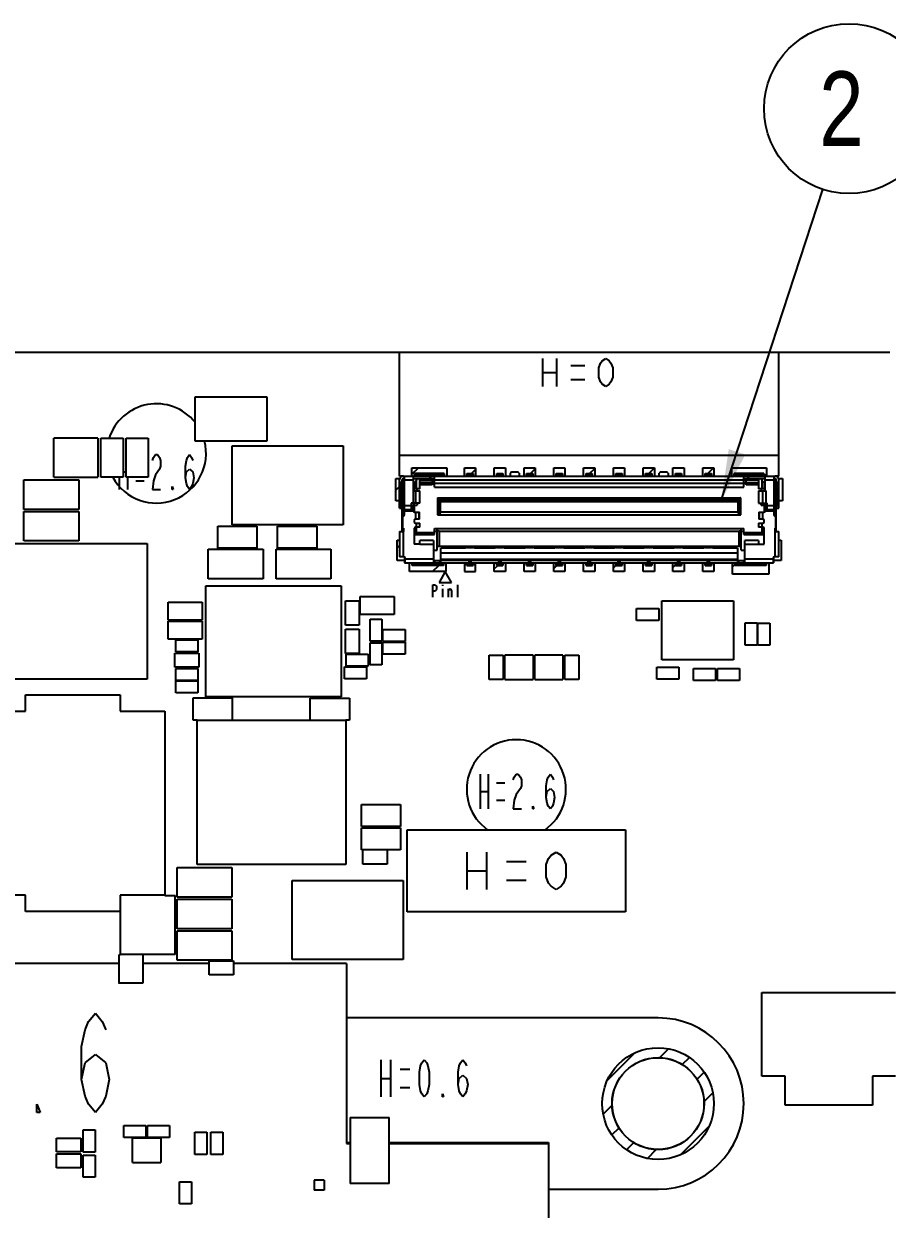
# Model space of a CAD drawing. Header units: millimetres. Extents: x 0 to 841, y 0 to 594.
# Drawn here: x 437.83 to 472.62, y 434.81 to 482.56 of the extents above; entities that cross this region are included whole.
import ezdxf

# ---------------------------------------------------------------- set-up
doc = ezdxf.new("R2010")
doc.units = ezdxf.units.MM
doc.header["$LTSCALE"] = 46.255
doc.layers.get('0').update_dxf_attribs({"linetype": 'CONTINUOUS'})
for name, color, linetype in [('ASSEM_MEM', 7, 'CONTINUOUS'), ('DETAIL', 7, 'CONTINUOUS'), ('TPC12_58', 7, 'CONTINUOUS')]:
    doc.layers.add(name, color=color, linetype=linetype)
doc.styles.get("Standard").update_dxf_attribs({"font": 'txt', "width": 0.8})
doc.dimstyles.get("Standard").update_dxf_attribs({"dimtxt": 3, "dimasz": 2.1, "dimexe": 2, "dimexo": 1, "dimtad": 1, "dimzin": 0, "dimdsep": 46, "dimtxsty": 'STANDARD', "dimblk": '_FILLED', "dimblk1": '_FILLED', "dimblk2": '_FILLED', "dimcen": 0.09, "dimazin": 0, "dimtol": 1, "dimtp": 0.01, "dimtm": 0.01, "dimtfac": 1, "dimtofl": 0, "dimtmove": 0, "dimatfit": 3, "dimldrblk": '_FILLED', "dimfxl": 1, "dimtolj": 1, "dimtzin": 0, "dimarcsym": 0})

# ---------------------------------------------------------------- blocks, each defined once
blk = doc.blocks.new('_FILLED')
at = {"color": 0, "linetype": 'BYBLOCK'}
blk.add_solid([(0, 0), (-1, 0.167), (-1, -0.167)], dxfattribs=at)
blk = doc.blocks.new('BALLOON_BL21', base_point=(471.08, 479.14))
at = {"layer": 'DETAIL', "color": 2, "linetype": 'CONTINUOUS'}
blk.add_circle((471.08, 479.14), 3.421, dxfattribs=at)
at = {"layer": 'DETAIL', "color": 2, "linetype": 'CONTINUOUS', "insert": (469.88, 480.64), "char_height": 3, "width": 2.4, "attachment_point": 1, "line_spacing_factor": 0.9}
blk.add_mtext('2', dxfattribs=at)

msp = doc.modelspace()

# ---------------------------------------------------------------- linework, layer by layer
at = {"layer": 'ASSEM_MEM', "color": 7, "linetype": 'CONTINUOUS'}
for p, q in [((452.977, 469.322), (409.915, 469.322)), ((472.727, 469.322), (468.247, 469.322)), ((444.734, 465.751), (444.734, 467.529)), ((444.734, 467.529), (447.63, 467.529)), ((447.63, 467.529), (447.63, 465.751)), ((439.04, 464.293), (439.04, 465.868)), ((440.818, 465.868), (439.04, 465.868)), ((440.818, 465.868), (440.818, 464.293)), ((440.945, 464.293), (440.945, 465.868)), ((440.945, 465.868), (441.834, 465.868)), ((441.834, 465.868), (441.834, 464.293)), ((441.961, 464.293), (441.961, 465.868)), ((441.961, 465.868), (442.85, 465.868)), ((442.85, 465.868), (442.85, 464.293)), ((447.63, 465.751), (444.734, 465.751)), ((446.23, 462.382), (446.23, 465.563)), ((446.23, 465.563), (450.707, 465.563)), ((450.707, 465.563), (450.707, 462.382)), ((437.838, 462.995), (437.838, 464.189)), ((437.838, 464.189), (440.048, 464.189)), ((439.04, 464.293), (440.818, 464.293)), ((440.048, 464.189), (440.048, 462.995)), ((441.834, 464.293), (440.945, 464.293)), ((442.85, 464.293), (441.961, 464.293)), ((452.977, 463.042), (452.977, 464.192)), ((453.077, 462.102), (453.077, 464.192)), ((453.127, 464.342), (468.097, 464.342)), ((453.127, 462.742), (453.127, 464.242)), ((453.127, 464.242), (453.177, 464.242)), ((453.177, 462.792), (453.177, 464.339)), ((453.527, 464.342), (453.527, 463.242)), ((453.527, 464.242), (454.387, 464.242)), ((453.577, 464.342), (453.577, 464.442)), ((454.767, 464.442), (453.577, 464.442)), ((453.667, 464.242), (453.653, 464.172)), ((453.787, 463.822), (453.787, 464.242)), ((454.237, 464.242), (454.237, 464.342)), ((454.287, 464.242), (454.287, 463.992)), ((454.387, 464.222), (454.287, 464.222)), ((454.387, 463.892), (454.387, 464.342)), ((454.767, 464.442), (454.767, 464.342)), ((455.687, 464.342), (455.687, 464.442)), ((455.687, 464.442), (455.937, 464.442)), ((455.937, 464.442), (455.937, 464.342)), ((456.887, 464.342), (456.887, 464.442)), ((456.887, 464.442), (457.137, 464.442)), ((457.137, 464.442), (457.137, 464.342)), ((457.487, 464.512), (457.437, 464.462)), ((457.437, 464.342), (457.437, 464.462)), ((457.487, 464.512), (457.737, 464.512)), ((457.787, 464.462), (457.737, 464.512)), ((457.787, 464.462), (457.787, 464.342)), ((458.087, 464.342), (458.087, 464.442)), ((458.087, 464.442), (458.337, 464.442)), ((458.337, 464.442), (458.337, 464.342)), ((459.287, 464.342), (459.287, 464.442)), ((459.287, 464.442), (459.537, 464.442)), ((459.537, 464.442), (459.537, 464.342)), ((460.487, 464.342), (460.487, 464.442)), ((460.487, 464.442), (460.737, 464.442)), ((460.737, 464.442), (460.737, 464.342)), ((461.687, 464.342), (461.687, 464.442)), ((461.687, 464.442), (461.937, 464.442)), ((461.937, 464.442), (461.937, 464.342)), ((462.887, 464.342), (462.887, 464.442)), ((462.887, 464.442), (463.137, 464.442)), ((463.137, 464.442), (463.137, 464.342)), ((463.487, 464.512), (463.437, 464.462)), ((463.437, 464.342), (463.437, 464.462)), ((463.487, 464.512), (463.737, 464.512)), ((463.787, 464.462), (463.737, 464.512)), ((463.787, 464.462), (463.787, 464.342)), ((464.087, 464.342), (464.087, 464.442)), ((464.087, 464.442), (464.337, 464.442)), ((464.337, 464.442), (464.337, 464.342)), ((465.287, 464.342), (465.287, 464.442)), ((465.287, 464.442), (465.537, 464.442)), ((465.537, 464.442), (465.537, 464.342)), ((466.457, 464.342), (466.457, 464.442)), ((467.647, 464.442), (466.457, 464.442)), ((466.837, 463.892), (466.837, 464.342)), ((466.837, 464.242), (467.697, 464.242)), ((466.937, 464.222), (466.837, 464.222)), ((466.937, 463.992), (466.937, 464.242)), ((466.987, 464.342), (466.987, 464.242)), ((467.437, 464.242), (467.437, 463.822)), ((467.571, 464.172), (467.558, 464.242)), ((467.647, 464.442), (467.647, 464.342)), ((467.697, 463.742), (467.697, 464.342)), ((468.047, 464.339), (468.047, 462.792)), ((468.047, 464.242), (468.097, 464.242)), ((468.097, 462.742), (468.097, 464.242)), ((468.147, 462.102), (468.147, 464.192)), ((468.247, 463.042), (468.247, 464.192)), ((452.977, 464.092), (453.077, 464.092)), ((453.027, 463.192), (453.027, 464.092)), ((453.555, 464.092), (453.527, 464.092)), ((453.527, 463.742), (453.787, 463.742)), ((453.555, 463.742), (453.555, 463.822)), ((453.787, 463.822), (453.555, 463.822)), ((453.687, 463.742), (453.687, 463.822)), ((453.787, 464.172), (454.387, 464.172)), ((454.287, 464.062), (453.787, 464.062)), ((454.287, 463.992), (453.787, 463.992)), ((453.787, 463.242), (453.787, 463.742)), ((454.287, 464.072), (454.387, 464.072)), ((454.287, 464.058), (454.387, 464.058)), ((454.387, 463.892), (466.837, 463.892)), ((466.837, 464.172), (467.437, 464.172)), ((466.837, 464.072), (466.937, 464.072)), ((466.837, 464.058), (466.937, 464.058)), ((466.937, 464.062), (467.437, 464.062)), ((467.437, 463.992), (466.937, 463.992)), ((467.669, 463.822), (467.437, 463.822)), ((467.437, 463.742), (467.737, 463.742)), ((467.437, 463.742), (467.437, 463.242)), ((467.537, 463.822), (467.537, 463.742)), ((467.697, 464.092), (467.669, 464.092)), ((467.669, 463.822), (467.669, 463.742)), ((468.147, 464.092), (468.247, 464.092)), ((468.197, 464.092), (468.197, 463.192)), ((453.437, 463.242), (453.437, 462.992)), ((453.787, 463.242), (453.437, 463.242)), ((453.539, 463.242), (453.555, 463.162)), ((453.687, 463.242), (453.687, 463.162)), ((454.507, 463.462), (454.507, 462.782)), ((454.507, 463.462), (466.717, 463.462)), ((454.535, 463.447), (454.57, 463.359)), ((466.654, 463.359), (466.689, 463.447)), ((466.717, 462.782), (466.717, 463.462)), ((467.437, 463.242), (467.787, 463.242)), ((467.537, 463.162), (467.537, 463.242)), ((467.669, 463.162), (467.685, 463.242)), ((467.787, 462.992), (467.787, 463.242)), ((440.048, 462.995), (437.838, 462.995)), ((437.838, 461.725), (437.838, 462.919)), ((437.838, 462.919), (440.048, 462.919)), ((440.048, 462.919), (440.048, 461.725)), ((452.977, 463.042), (453.077, 463.042)), ((453.077, 463.162), (453.177, 463.162)), ((453.127, 463.162), (453.177, 463.212)), ((453.177, 462.992), (453.527, 462.992)), ((453.437, 463.162), (453.687, 463.162)), ((453.527, 463.092), (453.437, 463.092)), ((453.487, 463.162), (453.487, 463.092)), ((453.527, 462.932), (453.527, 463.092)), ((453.557, 463.162), (453.557, 462.886)), ((453.577, 462.882), (453.779, 462.882)), ((453.779, 462.602), (453.779, 462.882)), ((454.507, 462.782), (466.717, 462.782)), ((467.445, 462.882), (467.647, 462.882)), ((467.445, 462.882), (467.445, 462.602)), ((467.537, 463.162), (467.787, 463.162)), ((467.667, 463.162), (467.667, 462.886)), ((467.697, 463.092), (467.787, 463.092)), ((467.697, 462.932), (467.697, 463.092)), ((467.697, 462.992), (468.047, 462.992)), ((467.737, 463.092), (467.737, 463.162)), ((468.047, 463.212), (468.097, 463.162)), ((468.047, 463.162), (468.147, 463.162)), ((468.147, 463.042), (468.247, 463.042)), ((445.649, 461.433), (445.649, 462.322)), ((445.649, 462.322), (447.224, 462.322)), ((450.707, 462.382), (446.23, 462.382)), ((447.224, 462.322), (447.224, 461.433)), ((448.062, 461.433), (448.062, 462.322)), ((448.062, 462.322), (449.637, 462.322)), ((449.637, 462.322), (449.637, 461.433)), ((453.077, 462.742), (453.127, 462.742)), ((453.107, 462.242), (453.107, 462.742)), ((453.567, 462.552), (453.567, 462.497)), ((453.587, 462.277), (453.587, 461.982)), ((453.779, 462.602), (453.617, 462.602)), ((453.617, 462.447), (453.787, 462.447)), ((453.787, 462.287), (453.617, 462.287)), ((453.657, 462.052), (453.657, 462.287)), ((453.787, 462.287), (453.787, 462.447)), ((467.437, 462.447), (467.607, 462.447)), ((467.437, 462.447), (467.437, 462.287)), ((467.607, 462.287), (467.437, 462.287)), ((467.607, 462.602), (467.445, 462.602)), ((467.567, 462.287), (467.567, 462.052)), ((467.637, 461.982), (467.637, 462.277)), ((467.657, 462.497), (467.657, 462.552)), ((468.097, 462.742), (468.147, 462.742)), ((468.117, 462.742), (468.117, 462.242)), ((452.977, 462.102), (452.977, 461.092)), ((452.977, 462.102), (453.127, 462.102)), ((453.077, 462.242), (453.127, 462.242)), ((453.127, 462.242), (453.127, 462.102)), ((453.567, 462.237), (453.567, 461.602)), ((453.587, 461.982), (453.657, 462.052)), ((453.587, 461.982), (454.387, 461.982)), ((454.387, 462.052), (453.657, 462.052)), ((454.387, 461.982), (454.387, 462.222)), ((454.387, 462.222), (466.837, 462.222)), ((454.387, 462.122), (454.487, 462.122)), ((454.487, 461.352), (454.487, 462.222)), ((454.487, 462.157), (454.587, 462.122)), ((454.587, 461.502), (454.587, 462.122)), ((454.587, 462.122), (466.637, 462.122)), ((466.637, 462.122), (466.737, 462.157)), ((466.637, 462.122), (466.637, 461.502)), ((466.737, 461.352), (466.737, 462.222)), ((466.737, 462.122), (466.837, 462.122)), ((466.837, 461.982), (466.837, 462.222)), ((467.567, 462.052), (466.837, 462.052)), ((466.837, 461.982), (467.637, 461.982)), ((467.567, 462.052), (467.637, 461.982)), ((467.657, 461.602), (467.657, 462.237)), ((468.097, 462.242), (468.147, 462.242)), ((468.097, 462.242), (468.097, 462.102)), ((468.097, 462.102), (468.247, 462.102)), ((468.247, 461.092), (468.247, 462.102)), ((437.335, 461.625), (442.81, 461.625)), ((440.048, 461.725), (437.838, 461.725)), ((442.81, 461.625), (442.81, 456.161)), ((445.268, 460.201), (445.268, 461.395)), ((445.268, 461.395), (447.478, 461.395)), ((447.224, 461.433), (445.649, 461.433)), ((447.478, 461.395), (447.478, 460.201)), ((447.998, 460.201), (447.998, 461.395)), ((447.998, 461.395), (450.208, 461.395)), ((449.637, 461.433), (448.062, 461.433)), ((450.208, 461.395), (450.208, 460.201)), ((453.792, 461.602), (453.567, 461.602)), ((453.792, 461.602), (453.792, 461.743)), ((454.342, 461.743), (453.792, 461.743)), ((454.342, 461.743), (454.342, 460.842)), ((454.342, 461.352), (454.487, 461.352)), ((466.737, 461.502), (454.487, 461.502)), ((454.637, 460.842), (454.637, 461.44)), ((455.617, 461.44), (454.637, 461.44)), ((454.737, 461.44), (454.737, 461.502)), ((454.887, 461.502), (454.887, 461.44)), ((455.137, 461.44), (455.137, 461.502)), ((455.287, 461.502), (455.287, 461.44)), ((455.537, 461.44), (455.537, 461.502)), ((455.687, 461.457), (455.617, 461.44)), ((455.662, 461.502), (455.662, 461.451)), ((455.687, 461.457), (455.687, 461.466)), ((455.687, 461.466), (455.937, 461.466)), ((455.937, 461.466), (455.937, 461.457)), ((456.007, 461.44), (455.937, 461.457)), ((455.962, 461.451), (455.962, 461.502)), ((456.817, 461.44), (456.007, 461.44)), ((456.087, 461.502), (456.087, 461.44)), ((456.337, 461.44), (456.337, 461.502)), ((456.487, 461.502), (456.487, 461.44)), ((456.737, 461.44), (456.737, 461.502)), ((456.887, 461.457), (456.817, 461.44)), ((456.862, 461.502), (456.862, 461.451)), ((456.887, 461.466), (457.137, 461.466)), ((456.887, 461.457), (456.887, 461.466)), ((457.137, 461.466), (457.137, 461.457)), ((457.207, 461.44), (457.137, 461.457)), ((457.162, 461.451), (457.162, 461.502)), ((458.017, 461.44), (457.207, 461.44)), ((457.287, 461.502), (457.287, 461.44)), ((457.537, 461.44), (457.537, 461.502)), ((457.687, 461.502), (457.687, 461.44)), ((457.937, 461.44), (457.937, 461.502)), ((458.087, 461.457), (458.017, 461.44)), ((458.062, 461.502), (458.062, 461.451)), ((458.087, 461.466), (458.337, 461.466)), ((458.087, 461.457), (458.087, 461.466)), ((458.337, 461.466), (458.337, 461.457)), ((458.407, 461.44), (458.337, 461.457)), ((458.362, 461.451), (458.362, 461.502)), ((459.217, 461.44), (458.407, 461.44)), ((458.487, 461.502), (458.487, 461.44)), ((458.737, 461.44), (458.737, 461.502)), ((458.887, 461.502), (458.887, 461.44)), ((459.137, 461.44), (459.137, 461.502)), ((459.287, 461.457), (459.217, 461.44)), ((459.262, 461.502), (459.262, 461.451)), ((459.287, 461.466), (459.537, 461.466)), ((459.287, 461.457), (459.287, 461.466)), ((459.537, 461.466), (459.537, 461.457)), ((459.607, 461.44), (459.537, 461.457)), ((459.562, 461.451), (459.562, 461.502)), ((460.417, 461.44), (459.607, 461.44)), ((459.687, 461.502), (459.687, 461.44)), ((459.937, 461.44), (459.937, 461.502)), ((460.087, 461.502), (460.087, 461.44)), ((460.337, 461.44), (460.337, 461.502)), ((460.487, 461.457), (460.417, 461.44)), ((460.462, 461.502), (460.462, 461.451)), ((460.487, 461.466), (460.737, 461.466)), ((460.487, 461.457), (460.487, 461.466)), ((460.737, 461.466), (460.737, 461.457)), ((460.807, 461.44), (460.737, 461.457)), ((460.762, 461.451), (460.762, 461.502)), ((461.617, 461.44), (460.807, 461.44)), ((460.887, 461.502), (460.887, 461.44)), ((461.137, 461.44), (461.137, 461.502)), ((461.287, 461.502), (461.287, 461.44)), ((461.537, 461.44), (461.537, 461.502)), ((461.687, 461.457), (461.617, 461.44)), ((461.662, 461.502), (461.662, 461.451)), ((461.687, 461.466), (461.937, 461.466)), ((461.687, 461.457), (461.687, 461.466)), ((461.937, 461.466), (461.937, 461.457)), ((462.007, 461.44), (461.937, 461.457)), ((461.962, 461.451), (461.962, 461.502)), ((462.817, 461.44), (462.007, 461.44)), ((462.087, 461.502), (462.087, 461.44)), ((462.337, 461.44), (462.337, 461.502)), ((462.487, 461.502), (462.487, 461.44)), ((462.737, 461.44), (462.737, 461.502)), ((462.887, 461.457), (462.817, 461.44)), ((462.862, 461.502), (462.862, 461.451)), ((462.887, 461.466), (463.137, 461.466)), ((462.887, 461.457), (462.887, 461.466)), ((463.137, 461.466), (463.137, 461.457)), ((463.207, 461.44), (463.137, 461.457)), ((463.162, 461.451), (463.162, 461.502)), ((464.017, 461.44), (463.207, 461.44)), ((463.287, 461.502), (463.287, 461.44)), ((463.537, 461.44), (463.537, 461.502)), ((463.687, 461.502), (463.687, 461.44)), ((463.937, 461.44), (463.937, 461.502)), ((464.087, 461.457), (464.017, 461.44)), ((464.062, 461.502), (464.062, 461.451)), ((464.087, 461.466), (464.337, 461.466)), ((464.087, 461.457), (464.087, 461.466)), ((464.337, 461.466), (464.337, 461.457)), ((464.407, 461.44), (464.337, 461.457)), ((464.362, 461.451), (464.362, 461.502)), ((465.217, 461.44), (464.407, 461.44)), ((464.487, 461.502), (464.487, 461.44)), ((464.737, 461.44), (464.737, 461.502)), ((464.887, 461.502), (464.887, 461.44)), ((465.137, 461.44), (465.137, 461.502)), ((465.287, 461.457), (465.217, 461.44)), ((465.262, 461.502), (465.262, 461.451)), ((465.287, 461.466), (465.537, 461.466)), ((465.287, 461.457), (465.287, 461.466)), ((465.537, 461.466), (465.537, 461.457)), ((465.607, 461.44), (465.537, 461.457)), ((465.562, 461.451), (465.562, 461.502)), ((466.587, 461.44), (465.607, 461.44)), ((465.687, 461.502), (465.687, 461.44)), ((465.937, 461.44), (465.937, 461.502)), ((466.087, 461.502), (466.087, 461.44)), ((466.337, 461.44), (466.337, 461.502)), ((466.487, 461.502), (466.487, 461.44)), ((466.587, 461.44), (466.587, 460.842)), ((466.737, 461.352), (466.882, 461.352)), ((467.432, 461.743), (466.882, 461.743)), ((466.882, 460.842), (466.882, 461.743)), ((467.432, 461.743), (467.432, 461.602)), ((467.432, 461.602), (467.657, 461.602)), ((453.147, 461.092), (452.977, 461.092)), ((453.177, 460.942), (453.177, 460.842)), ((453.177, 460.942), (453.193, 460.942)), ((453.177, 460.842), (468.027, 460.842)), ((453.197, 460.842), (453.197, 461.042)), ((453.477, 460.742), (453.477, 460.842)), ((454.342, 460.942), (454.637, 460.942)), ((454.637, 460.992), (455.737, 460.992)), ((454.737, 460.842), (454.737, 460.742)), ((455.687, 460.742), (455.687, 460.842)), ((455.737, 460.923), (455.737, 460.993)), ((455.737, 460.993), (455.887, 460.993)), ((455.737, 460.923), (455.887, 460.923)), ((455.887, 460.993), (455.887, 460.923)), ((455.887, 460.992), (456.937, 460.992)), ((455.937, 460.842), (455.937, 460.742)), ((456.887, 460.742), (456.887, 460.842)), ((456.937, 460.993), (457.087, 460.993)), ((456.937, 460.923), (456.937, 460.993)), ((456.937, 460.923), (457.087, 460.923)), ((457.087, 460.993), (457.087, 460.923)), ((457.087, 460.992), (458.137, 460.992)), ((457.137, 460.842), (457.137, 460.742)), ((458.087, 460.742), (458.087, 460.842)), ((458.137, 460.993), (458.287, 460.993)), ((458.137, 460.923), (458.137, 460.993)), ((458.137, 460.923), (458.287, 460.923)), ((458.287, 460.993), (458.287, 460.923)), ((458.287, 460.992), (459.337, 460.992)), ((458.337, 460.842), (458.337, 460.742)), ((459.287, 460.742), (459.287, 460.842)), ((459.337, 460.993), (459.487, 460.993)), ((459.337, 460.923), (459.337, 460.993)), ((459.337, 460.923), (459.487, 460.923)), ((459.487, 460.993), (459.487, 460.923)), ((459.487, 460.992), (460.537, 460.992)), ((459.537, 460.842), (459.537, 460.742)), ((460.487, 460.742), (460.487, 460.842)), ((460.537, 460.993), (460.687, 460.993)), ((460.537, 460.923), (460.537, 460.993)), ((460.537, 460.923), (460.687, 460.923)), ((460.687, 460.993), (460.687, 460.923)), ((460.687, 460.992), (461.737, 460.992)), ((460.737, 460.842), (460.737, 460.742)), ((461.687, 460.742), (461.687, 460.842)), ((461.737, 460.993), (461.887, 460.993)), ((461.737, 460.923), (461.737, 460.993)), ((461.737, 460.923), (461.887, 460.923)), ((461.887, 460.993), (461.887, 460.923)), ((461.887, 460.992), (462.937, 460.992)), ((461.937, 460.842), (461.937, 460.742)), ((462.887, 460.742), (462.887, 460.842)), ((462.937, 460.993), (463.087, 460.993)), ((462.937, 460.923), (462.937, 460.993)), ((462.937, 460.923), (463.087, 460.923)), ((463.087, 460.993), (463.087, 460.923)), ((463.087, 460.992), (464.137, 460.992)), ((463.137, 460.842), (463.137, 460.742)), ((464.087, 460.742), (464.087, 460.842)), ((464.137, 460.993), (464.287, 460.993)), ((464.137, 460.923), (464.137, 460.993)), ((464.137, 460.923), (464.287, 460.923)), ((464.287, 460.993), (464.287, 460.923)), ((464.287, 460.992), (465.337, 460.992)), ((464.337, 460.842), (464.337, 460.742)), ((465.287, 460.742), (465.287, 460.842)), ((465.337, 460.993), (465.487, 460.993)), ((465.337, 460.923), (465.337, 460.993)), ((465.337, 460.923), (465.487, 460.923)), ((465.487, 460.993), (465.487, 460.923)), ((465.487, 460.992), (466.587, 460.992)), ((465.537, 460.842), (465.537, 460.742)), ((466.487, 460.742), (466.487, 460.842)), ((466.587, 460.942), (466.882, 460.942)), ((467.747, 460.842), (467.747, 460.742)), ((468.027, 461.042), (468.027, 460.842)), ((468.027, 460.942), (468.047, 460.942)), ((468.047, 460.842), (468.032, 460.842)), ((468.047, 460.842), (468.047, 460.942)), ((468.247, 461.092), (468.077, 461.092)), ((454.737, 460.742), (453.477, 460.742)), ((455.687, 460.742), (455.937, 460.742)), ((456.887, 460.742), (457.137, 460.742)), ((458.087, 460.742), (458.337, 460.742)), ((459.287, 460.742), (459.537, 460.742)), ((460.487, 460.742), (460.737, 460.742)), ((461.687, 460.742), (461.937, 460.742)), ((462.887, 460.742), (463.137, 460.742)), ((464.087, 460.742), (464.337, 460.742)), ((465.287, 460.742), (465.537, 460.742)), ((467.747, 460.742), (466.487, 460.742)), ((445.171, 455.454), (445.171, 459.919)), ((445.171, 459.919), (450.622, 459.919)), ((447.478, 460.201), (445.268, 460.201)), ((450.208, 460.201), (447.998, 460.201)), ((450.622, 459.919), (450.622, 455.454)), ((451.389, 458.759), (451.389, 459.483)), ((451.389, 459.483), (452.761, 459.483)), ((452.761, 459.483), (452.761, 458.759)), ((443.655, 458.531), (443.655, 459.255)), ((443.655, 459.255), (445.026, 459.255)), ((445.026, 459.255), (445.026, 458.531)), ((450.792, 458.34), (450.792, 459.318)), ((450.792, 459.318), (451.351, 459.318)), ((451.351, 459.318), (451.351, 458.34)), ((462.524, 459.007), (463.413, 459.007)), ((462.524, 458.524), (462.524, 459.007)), ((463.413, 459.007), (463.413, 458.524)), ((463.538, 459.318), (466.419, 459.318)), ((463.538, 456.944), (463.538, 459.318)), ((466.419, 459.318), (466.419, 456.944)), ((445.026, 458.531), (443.655, 458.531)), ((443.655, 457.769), (443.655, 458.493)), ((443.655, 458.493), (445.026, 458.493)), ((445.026, 458.493), (445.026, 457.769)), ((452.761, 458.759), (451.389, 458.759)), ((451.783, 457.686), (451.783, 458.575)), ((451.783, 458.575), (452.265, 458.575)), ((452.265, 458.575), (452.265, 457.686)), ((463.413, 458.524), (462.524, 458.524)), ((451.351, 458.34), (450.792, 458.34)), ((450.792, 457.197), (450.792, 458.175)), ((450.792, 458.175), (451.351, 458.175)), ((451.351, 458.175), (451.351, 457.197)), ((452.304, 457.674), (452.304, 458.156)), ((452.304, 458.156), (453.193, 458.156)), ((453.193, 458.156), (453.193, 457.674)), ((466.896, 458.423), (467.378, 458.423)), ((466.896, 457.534), (466.896, 458.423)), ((467.378, 458.423), (467.378, 457.534)), ((467.409, 458.42), (467.892, 458.42)), ((467.409, 457.531), (467.409, 458.42)), ((467.892, 458.42), (467.892, 457.531)), ((445.026, 457.769), (443.655, 457.769)), ((443.96, 457.254), (443.96, 457.737)), ((443.96, 457.737), (444.849, 457.737)), ((444.849, 457.737), (444.849, 457.254)), ((452.265, 457.686), (451.783, 457.686)), ((451.783, 456.734), (451.783, 457.623)), ((451.783, 457.623), (452.265, 457.623)), ((452.265, 457.623), (452.265, 456.734)), ((453.193, 457.674), (452.304, 457.674)), ((452.304, 457.166), (452.304, 457.648)), ((452.304, 457.648), (453.193, 457.648)), ((453.193, 457.648), (453.193, 457.166)), ((467.378, 457.534), (466.896, 457.534)), ((467.892, 457.531), (467.409, 457.531)), ((443.915, 456.645), (443.915, 457.204)), ((443.915, 457.204), (444.893, 457.204)), ((444.849, 457.254), (443.96, 457.254)), ((444.893, 457.204), (444.893, 456.645)), ((451.351, 457.197), (450.792, 457.197)), ((450.818, 456.683), (450.818, 457.166)), ((450.818, 457.166), (451.707, 457.166)), ((451.707, 457.166), (451.707, 456.683)), ((453.193, 457.166), (452.304, 457.166)), ((456.583, 456.143), (456.583, 457.121)), ((456.583, 457.121), (457.142, 457.121)), ((457.142, 457.121), (457.142, 456.143)), ((458.349, 457.121), (457.218, 457.121)), ((457.218, 456.143), (457.218, 457.121)), ((458.349, 457.121), (458.349, 456.143)), ((459.555, 457.121), (458.425, 457.121)), ((458.425, 456.143), (458.425, 457.121)), ((459.555, 457.121), (459.555, 456.143)), ((459.631, 457.121), (460.19, 457.121)), ((459.631, 456.143), (459.631, 457.121)), ((460.19, 457.121), (460.19, 456.143)), ((444.893, 456.645), (443.915, 456.645)), ((443.96, 456.111), (443.96, 456.594)), ((443.96, 456.594), (444.849, 456.594)), ((444.849, 456.594), (444.849, 456.111)), ((450.754, 456.175), (450.754, 456.658)), ((450.754, 456.658), (451.643, 456.658)), ((451.707, 456.683), (450.818, 456.683)), ((451.643, 456.658), (451.643, 456.175)), ((452.265, 456.734), (451.783, 456.734)), ((463.337, 456.645), (464.226, 456.645)), ((463.337, 456.162), (463.337, 456.645)), ((466.419, 456.944), (463.538, 456.944)), ((464.226, 456.645), (464.226, 456.162)), ((464.81, 456.594), (465.699, 456.594)), ((464.81, 456.111), (464.81, 456.594)), ((465.699, 456.594), (465.699, 456.111)), ((465.781, 456.594), (466.67, 456.594)), ((465.781, 456.111), (465.781, 456.594)), ((466.67, 456.594), (466.67, 456.111)), ((442.81, 456.161), (436.346, 456.161)), ((444.849, 456.111), (443.96, 456.111)), ((443.96, 455.603), (443.96, 456.086)), ((443.96, 456.086), (444.849, 456.086)), ((444.849, 456.086), (444.849, 455.603)), ((451.643, 456.175), (450.754, 456.175)), ((457.142, 456.143), (456.583, 456.143)), ((457.218, 456.143), (458.349, 456.143)), ((458.425, 456.143), (459.555, 456.143)), ((460.19, 456.143), (459.631, 456.143)), ((464.226, 456.162), (463.337, 456.162)), ((465.699, 456.111), (464.81, 456.111)), ((466.67, 456.111), (465.781, 456.111)), ((444.849, 455.603), (443.96, 455.603)), ((437.907, 454.872), (437.907, 455.522)), ((437.907, 455.522), (441.717, 455.522)), ((441.717, 455.522), (441.717, 454.872)), ((444.653, 454.513), (444.653, 455.402)), ((444.653, 455.402), (446.227, 455.402)), ((450.622, 455.454), (445.171, 455.454)), ((446.227, 455.402), (446.227, 454.506)), ((449.375, 454.506), (449.375, 455.399)), ((449.375, 455.399), (450.95, 455.399)), ((450.95, 455.399), (450.95, 454.51)), ((436.103, 454.872), (437.907, 454.872)), ((441.717, 454.872), (443.52, 454.872)), ((443.52, 454.872), (443.52, 447.455)), ((444.816, 454.513), (444.653, 454.513)), ((444.816, 448.697), (444.816, 454.506)), ((444.816, 454.506), (450.81, 454.506)), ((450.95, 454.51), (450.81, 454.51)), ((450.81, 454.506), (450.81, 448.697)), ((451.44, 451.108), (453.015, 451.108)), ((451.44, 450.219), (451.44, 451.108)), ((453.015, 451.108), (453.015, 450.219)), ((453.015, 450.219), (451.44, 450.219)), ((451.442, 450.175), (453.017, 450.175)), ((451.442, 449.286), (451.442, 450.175)), ((453.017, 450.175), (453.017, 449.286)), ((453.017, 449.286), (451.442, 449.286)), ((451.497, 448.707), (451.497, 449.286)), ((452.475, 449.286), (452.475, 448.707)), ((444.01, 447.374), (444.01, 448.568)), ((444.01, 448.568), (446.22, 448.568)), ((450.81, 448.697), (444.816, 448.697)), ((446.22, 448.568), (446.22, 447.374)), ((452.475, 448.707), (451.497, 448.707)), ((448.645, 448.047), (453.122, 448.047)), ((448.645, 444.866), (448.645, 448.047)), ((453.122, 448.047), (453.122, 444.866)), ((437.907, 447.455), (436.103, 447.455)), ((437.907, 446.805), (437.907, 447.455)), ((441.717, 447.455), (441.717, 446.805)), ((443.52, 447.455), (441.717, 447.455)), ((443.52, 447.45), (443.934, 447.45)), ((443.934, 445.062), (443.934, 447.45)), ((446.22, 447.374), (444.01, 447.374)), ((444.01, 446.104), (444.01, 447.298)), ((444.01, 447.298), (446.22, 447.298)), ((446.22, 447.298), (446.22, 446.104)), ((441.717, 446.805), (437.907, 446.805)), ((441.724, 446.805), (441.724, 445.062)), ((446.22, 446.104), (444.01, 446.104)), ((444.01, 444.834), (444.01, 446.028)), ((444.01, 446.028), (446.22, 446.028)), ((446.22, 446.028), (446.22, 444.834)), ((441.666, 445.051), (441.666, 443.919)), ((441.666, 445.051), (441.724, 445.051)), ((443.934, 445.062), (441.724, 445.062)), ((442.644, 443.919), (442.644, 445.062)), ((446.22, 444.834), (444.01, 444.834)), ((445.306, 444.25), (445.306, 444.809)), ((445.306, 444.809), (446.283, 444.809)), ((446.283, 444.809), (446.283, 444.25)), ((453.122, 444.866), (448.645, 444.866)), ((446.283, 444.25), (445.306, 444.25)), ((442.632, 443.919), (441.655, 443.919)), ((467.571, 443.543), (472.952, 443.543)), ((467.571, 440.162), (467.571, 443.543)), ((468.503, 440.162), (467.571, 440.162)), ((468.503, 439.001), (468.503, 440.162)), ((472.952, 440.162), (472.02, 440.162)), ((472.02, 440.162), (472.02, 439.001)), ((472.02, 439.001), (468.503, 439.001)), ((450.983, 438.509), (452.558, 438.509)), ((450.983, 438.509), (450.983, 435.842)), ((452.558, 435.842), (452.558, 438.509)), ((440.226, 438.001), (440.708, 438.001)), ((440.226, 437.112), (440.226, 438.001)), ((440.708, 438.001), (440.708, 437.112)), ((441.864, 438.179), (442.753, 438.179)), ((441.864, 437.696), (441.864, 438.179)), ((442.753, 438.179), (442.753, 437.696)), ((442.817, 438.179), (443.706, 438.179)), ((442.817, 437.696), (442.817, 438.179)), ((443.706, 438.179), (443.706, 437.696)), ((439.153, 437.674), (440.131, 437.674)), ((439.153, 437.115), (439.153, 437.674)), ((440.131, 437.674), (440.131, 437.115)), ((442.753, 437.696), (441.864, 437.696)), ((443.35, 437.665), (442.22, 437.665)), ((442.22, 436.687), (442.22, 437.665)), ((443.706, 437.696), (442.817, 437.696)), ((443.35, 437.665), (443.35, 436.687)), ((444.732, 437.906), (445.214, 437.906)), ((444.732, 437.017), (444.732, 437.906)), ((445.214, 437.906), (445.214, 437.017)), ((445.367, 437.906), (445.849, 437.906)), ((445.367, 437.017), (445.367, 437.906)), ((445.849, 437.906), (445.849, 437.017)), ((440.131, 437.115), (439.153, 437.115)), ((439.153, 437.039), (440.131, 437.039)), ((439.153, 436.48), (439.153, 437.039)), ((440.131, 437.039), (440.131, 436.48)), ((440.708, 437.112), (440.226, 437.112)), ((440.226, 436.985), (440.708, 436.985)), ((440.226, 436.096), (440.226, 436.985)), ((440.708, 436.985), (440.708, 436.096)), ((445.214, 437.017), (444.732, 437.017)), ((445.849, 437.017), (445.367, 437.017)), ((442.22, 436.687), (443.35, 436.687)), ((440.131, 436.48), (439.153, 436.48)), ((440.708, 436.096), (440.226, 436.096)), ((444.112, 435.918), (444.595, 435.918)), ((444.112, 435.029), (444.112, 435.918)), ((444.595, 435.918), (444.595, 435.029)), ((452.558, 435.842), (450.983, 435.842)), ((444.595, 435.029), (444.112, 435.029))]:
    msp.add_line(p, q, dxfattribs=at)
at = {"layer": 'ASSEM_MEM', "color": 4, "linetype": 'CONTINUOUS'}
for p, q in [((452.977, 464.342), (452.977, 469.322)), ((468.247, 469.322), (452.977, 469.322)), ((468.247, 464.342), (468.247, 469.322)), ((452.977, 465.177), (468.247, 465.177)), ((453.472, 464.342), (453.472, 464.677)), ((453.472, 464.677), (454.872, 464.677)), ((454.872, 464.677), (454.872, 464.342)), ((455.587, 464.342), (455.587, 464.677)), ((455.587, 464.677), (456.037, 464.677)), ((456.037, 464.677), (456.037, 464.342)), ((456.787, 464.342), (456.787, 464.677)), ((456.787, 464.677), (457.237, 464.677)), ((457.237, 464.677), (457.237, 464.342)), ((457.987, 464.342), (457.987, 464.677)), ((457.987, 464.677), (458.437, 464.677)), ((458.437, 464.677), (458.437, 464.342)), ((459.187, 464.342), (459.187, 464.677)), ((459.187, 464.677), (459.637, 464.677)), ((459.637, 464.677), (459.637, 464.342)), ((460.387, 464.342), (460.387, 464.677)), ((460.387, 464.677), (460.837, 464.677)), ((460.837, 464.677), (460.837, 464.342)), ((461.587, 464.342), (461.587, 464.677)), ((461.587, 464.677), (462.037, 464.677)), ((462.037, 464.677), (462.037, 464.342)), ((462.787, 464.342), (462.787, 464.677)), ((462.787, 464.677), (463.237, 464.677)), ((463.237, 464.677), (463.237, 464.342)), ((463.987, 464.342), (463.987, 464.677)), ((463.987, 464.677), (464.437, 464.677)), ((464.437, 464.677), (464.437, 464.342)), ((465.187, 464.342), (465.187, 464.677)), ((465.187, 464.677), (465.637, 464.677)), ((465.637, 464.677), (465.637, 464.342)), ((466.352, 464.342), (466.352, 464.677)), ((466.352, 464.677), (467.752, 464.677)), ((467.752, 464.677), (467.752, 464.342)), ((452.827, 463.347), (452.827, 464.247)), ((452.827, 464.247), (452.989, 464.247)), ((453.127, 464.342), (452.977, 464.342)), ((468.247, 464.342), (468.097, 464.342)), ((468.235, 464.247), (468.397, 464.247)), ((468.397, 464.247), (468.397, 463.347)), ((452.977, 463.347), (452.827, 463.347)), ((468.397, 463.347), (468.247, 463.347)), ((452.877, 460.942), (452.877, 461.752)), ((452.877, 461.752), (452.977, 461.752)), ((454.712, 461.44), (454.712, 461.502)), ((454.912, 461.502), (454.912, 461.44)), ((466.312, 461.44), (466.312, 461.502)), ((466.512, 461.502), (466.512, 461.44)), ((468.247, 461.752), (468.347, 461.752)), ((468.347, 461.752), (468.347, 460.942)), ((453.177, 460.942), (452.877, 460.942)), ((453.177, 461.092), (453.177, 460.942)), ((453.377, 460.492), (453.377, 460.852)), ((454.837, 460.852), (454.837, 460.492)), ((455.587, 460.852), (455.587, 460.492)), ((456.037, 460.492), (456.037, 460.852)), ((456.787, 460.492), (456.787, 460.852)), ((457.237, 460.852), (457.237, 460.492)), ((457.987, 460.492), (457.987, 460.852)), ((458.437, 460.852), (458.437, 460.492)), ((459.187, 460.492), (459.187, 460.852)), ((459.637, 460.852), (459.637, 460.492)), ((460.387, 460.492), (460.387, 460.852)), ((460.837, 460.852), (460.837, 460.492)), ((461.587, 460.492), (461.587, 460.852)), ((462.037, 460.852), (462.037, 460.492)), ((462.787, 460.492), (462.787, 460.852)), ((463.237, 460.852), (463.237, 460.492)), ((463.987, 460.492), (463.987, 460.852)), ((464.437, 460.852), (464.437, 460.492)), ((465.187, 460.492), (465.187, 460.852)), ((465.637, 460.852), (465.637, 460.492)), ((466.387, 460.384), (466.387, 460.852)), ((467.847, 460.852), (467.847, 460.384)), ((468.047, 460.942), (468.047, 461.092)), ((468.347, 460.942), (468.047, 460.942)), ((454.837, 460.492), (453.377, 460.492)), ((454.812, 460.492), (454.562, 460.059)), ((455.062, 460.059), (454.812, 460.492)), ((455.587, 460.492), (456.037, 460.492)), ((457.237, 460.492), (456.787, 460.492)), ((458.437, 460.492), (457.987, 460.492)), ((459.637, 460.492), (459.187, 460.492)), ((460.837, 460.492), (460.387, 460.492)), ((462.037, 460.492), (461.587, 460.492)), ((463.237, 460.492), (462.787, 460.492)), ((464.437, 460.492), (463.987, 460.492)), ((465.637, 460.492), (465.187, 460.492)), ((467.847, 460.384), (466.387, 460.384)), ((454.562, 460.059), (455.062, 460.059)), ((453.277, 450.092), (462.077, 450.092)), ((453.277, 446.792), (453.277, 450.092)), ((462.077, 450.092), (462.077, 446.792)), ((462.077, 446.792), (453.277, 446.792)), ((441.666, 444.702), (426.977, 444.702)), ((445.306, 444.702), (442.644, 444.702)), ((450.837, 444.702), (446.283, 444.702)), ((450.837, 444.702), (450.837, 437.452)), ((463.387, 442.514), (450.837, 442.512)), ((450.837, 437.492), (450.983, 437.492)), ((450.837, 437.452), (450.983, 437.452)), ((452.558, 437.492), (458.977, 437.492)), ((452.558, 437.452), (458.977, 437.452)), ((458.977, 437.492), (458.977, 434.158)), ((458.977, 435.612), (463.387, 435.61))]:
    msp.add_line(p, q, dxfattribs=at)
at = {"layer": 'ASSEM_MEM', "color": 40, "linetype": 'CONTINUOUS'}
for p, q in [((458.737, 469.08), (458.737, 467.952)), ((459.301, 469.08), (459.301, 467.952)), ((461.065, 468.892), (461.135, 468.986)), ((461.135, 468.986), (461.277, 469.08)), ((461.277, 469.08), (461.418, 468.986)), ((461.418, 468.986), (461.488, 468.892)), ((458.737, 468.516), (459.301, 468.516)), ((459.866, 468.798), (460.43, 468.798)), ((460.994, 468.704), (461.065, 468.892)), ((460.994, 468.328), (460.994, 468.704)), ((461.488, 468.892), (461.559, 468.704)), ((461.559, 468.704), (461.559, 468.328)), ((459.866, 468.234), (460.43, 468.234)), ((461.065, 468.14), (460.994, 468.328)), ((461.135, 468.046), (461.065, 468.14)), ((461.277, 467.952), (461.135, 468.046)), ((461.418, 468.046), (461.277, 467.952)), ((461.488, 468.14), (461.418, 468.046)), ((461.559, 468.328), (461.488, 468.14)), ((443.056, 465.087), (443.139, 465.204)), ((443.139, 465.204), (443.222, 465.204)), ((443.222, 465.204), (443.306, 465.087)), ((444.431, 465.087), (444.514, 465.204)), ((444.514, 465.204), (444.597, 465.087)), ((443.014, 464.97), (443.056, 465.087)), ((443.306, 465.087), (443.347, 464.97)), ((443.347, 464.737), (443.306, 464.62)), ((443.347, 464.97), (443.347, 464.737)), ((444.347, 464.737), (444.389, 464.97)), ((444.347, 464.27), (444.347, 464.737)), ((444.389, 464.97), (444.431, 465.087)), ((444.597, 465.087), (444.639, 464.97)), ((441.681, 464.293), (441.681, 463.804)), ((441.834, 464.504), (441.961, 464.504)), ((442.014, 464.293), (442.014, 463.804)), ((443.139, 464.387), (443.056, 464.154)), ((443.306, 464.62), (443.139, 464.387)), ((444.347, 464.27), (444.389, 464.504)), ((444.389, 464.037), (444.347, 464.27)), ((444.389, 464.504), (444.514, 464.62)), ((444.514, 464.62), (444.639, 464.504)), ((444.639, 464.504), (444.681, 464.27)), ((444.681, 464.27), (444.639, 464.037)), ((442.347, 464.154), (442.681, 464.154)), ((443.056, 464.154), (443.014, 463.804)), ((443.014, 463.804), (443.347, 463.804)), ((443.806, 463.804), (443.806, 463.92)), ((443.806, 463.92), (443.847, 463.804)), ((443.847, 463.804), (443.806, 463.804)), ((444.431, 463.92), (444.389, 464.037)), ((444.514, 463.804), (444.431, 463.92)), ((444.597, 463.92), (444.514, 463.804)), ((444.639, 464.037), (444.597, 463.92)), ((454.312, 459.459), (454.312, 459.959)), ((454.312, 459.959), (454.408, 459.959)), ((454.408, 459.959), (454.447, 459.917)), ((454.447, 459.917), (454.466, 459.875)), ((454.697, 459.959), (454.697, 459.917)), ((455.312, 459.959), (455.312, 459.459)), ((454.408, 459.709), (454.312, 459.709)), ((454.447, 459.75), (454.408, 459.709)), ((454.466, 459.792), (454.447, 459.75)), ((454.466, 459.875), (454.466, 459.792)), ((454.697, 459.792), (454.697, 459.459)), ((454.947, 459.709), (454.985, 459.792)), ((454.947, 459.459), (454.947, 459.792)), ((454.985, 459.792), (455.024, 459.792)), ((455.024, 459.792), (455.062, 459.709)), ((455.062, 459.709), (455.062, 459.459)), ((456.214, 452.332), (456.214, 450.932)), ((456.547, 452.332), (456.547, 450.932)), ((457.589, 452.216), (457.672, 452.332)), ((457.672, 452.332), (457.756, 452.332)), ((457.756, 452.332), (457.839, 452.216)), ((458.964, 452.216), (459.047, 452.332)), ((459.047, 452.332), (459.131, 452.216)), ((456.881, 451.982), (457.214, 451.982)), ((457.547, 452.099), (457.589, 452.216)), ((457.839, 452.216), (457.881, 452.099)), ((457.881, 451.866), (457.839, 451.749)), ((457.881, 452.099), (457.881, 451.866)), ((458.881, 451.866), (458.922, 452.099)), ((458.881, 451.399), (458.881, 451.866)), ((458.922, 452.099), (458.964, 452.216)), ((459.131, 452.216), (459.172, 452.099)), ((456.214, 451.632), (456.547, 451.632)), ((457.672, 451.516), (457.589, 451.282)), ((457.839, 451.749), (457.672, 451.516)), ((458.881, 451.399), (458.922, 451.632)), ((458.922, 451.166), (458.881, 451.399)), ((458.922, 451.632), (459.047, 451.749)), ((459.047, 451.749), (459.172, 451.632)), ((459.172, 451.632), (459.214, 451.399)), ((459.214, 451.399), (459.172, 451.166)), ((456.881, 451.282), (457.214, 451.282)), ((457.589, 451.282), (457.547, 450.932)), ((457.547, 450.932), (457.881, 450.932)), ((458.339, 450.932), (458.339, 451.049)), ((458.339, 451.049), (458.381, 450.932)), ((458.381, 450.932), (458.339, 450.932)), ((458.964, 451.049), (458.922, 451.166)), ((459.047, 450.932), (458.964, 451.049)), ((459.131, 451.049), (459.047, 450.932)), ((459.172, 451.166), (459.131, 451.049)), ((455.677, 449.192), (455.677, 447.692)), ((456.477, 449.192), (456.477, 447.692)), ((458.877, 448.692), (458.977, 448.942)), ((458.977, 448.942), (459.077, 449.067)), ((459.077, 449.067), (459.277, 449.192)), ((459.277, 449.192), (459.477, 449.067)), ((459.477, 449.067), (459.577, 448.942)), ((459.577, 448.942), (459.677, 448.692)), ((455.677, 448.442), (456.477, 448.442)), ((457.277, 448.817), (458.077, 448.817)), ((458.877, 448.192), (458.877, 448.692)), ((459.677, 448.692), (459.677, 448.192)), ((457.277, 448.067), (458.077, 448.067)), ((458.977, 447.942), (458.877, 448.192)), ((459.677, 448.192), (459.577, 447.942)), ((459.077, 447.817), (458.977, 447.942)), ((459.277, 447.692), (459.077, 447.817)), ((459.477, 447.817), (459.277, 447.692)), ((459.577, 447.942), (459.477, 447.817)), ((440.444, 442.368), (440.722, 442.702)), ((440.722, 442.702), (440.999, 442.368)), ((440.305, 442.035), (440.444, 442.368)), ((440.999, 442.368), (441.138, 442.035)), ((440.166, 441.368), (440.305, 442.035)), ((440.166, 440.035), (440.166, 441.368)), ((440.305, 440.702), (440.722, 441.035)), ((440.722, 441.035), (441.138, 440.702)), ((452.219, 440.83), (452.219, 439.33)), ((452.608, 440.83), (452.608, 439.33)), ((453.872, 440.705), (453.969, 440.83)), ((453.969, 440.83), (454.066, 440.705)), ((455.427, 440.705), (455.524, 440.83)), ((455.524, 440.83), (455.622, 440.705)), ((440.166, 440.035), (440.305, 440.702)), ((441.138, 440.702), (441.277, 440.035)), ((452.997, 440.455), (453.385, 440.455)), ((453.774, 440.33), (453.823, 440.58)), ((453.774, 439.83), (453.774, 440.33)), ((453.823, 440.58), (453.872, 440.705)), ((454.066, 440.705), (454.115, 440.58)), ((454.115, 440.58), (454.163, 440.33)), ((454.163, 440.33), (454.163, 439.83)), ((455.33, 440.33), (455.379, 440.58)), ((455.33, 439.83), (455.33, 440.33)), ((455.379, 440.58), (455.427, 440.705)), ((455.622, 440.705), (455.67, 440.58)), ((440.305, 439.368), (440.166, 440.035)), ((441.277, 440.035), (441.138, 439.368)), ((452.219, 440.08), (452.608, 440.08)), ((453.823, 439.58), (453.774, 439.83)), ((454.163, 439.83), (454.115, 439.58)), ((455.33, 439.83), (455.379, 440.08)), ((455.379, 439.58), (455.33, 439.83)), ((455.379, 440.08), (455.524, 440.205)), ((455.524, 440.205), (455.67, 440.08)), ((455.67, 440.08), (455.719, 439.83)), ((455.719, 439.83), (455.67, 439.58)), ((440.444, 439.035), (440.305, 439.368)), ((441.138, 439.368), (440.999, 439.035)), ((452.997, 439.705), (453.385, 439.705)), ((453.872, 439.455), (453.823, 439.58)), ((453.969, 439.33), (453.872, 439.455)), ((454.066, 439.455), (453.969, 439.33)), ((454.115, 439.58), (454.066, 439.455)), ((454.698, 439.33), (454.698, 439.455)), ((454.698, 439.455), (454.747, 439.33)), ((455.427, 439.455), (455.379, 439.58)), ((455.524, 439.33), (455.427, 439.455)), ((455.622, 439.455), (455.524, 439.33)), ((455.67, 439.58), (455.622, 439.455)), ((438.36, 438.702), (438.36, 439.035)), ((438.36, 439.035), (438.499, 438.702)), ((440.722, 438.702), (440.444, 439.035)), ((440.999, 439.035), (440.722, 438.702)), ((454.747, 439.33), (454.698, 439.33)), ((438.499, 438.702), (438.36, 438.702))]:
    msp.add_line(p, q, dxfattribs=at)
at = {"layer": 'ASSEM_MEM', "color": 2, "linetype": 'CONTINUOUS'}
for p, q in [((453.472, 464.419), (453.73, 464.677)), ((463.01, 464.442), (463.237, 464.669)), ((465.388, 464.442), (465.623, 464.677)), ((455.873, 464.442), (456.037, 464.605)), ((458.252, 464.442), (458.437, 464.627)), ((460.631, 464.442), (460.837, 464.648)), ((467.667, 464.342), (467.752, 464.427)), ((452.827, 463.774), (452.977, 463.924)), ((452.877, 461.445), (452.977, 461.545)), ((454.302, 460.492), (454.552, 460.742)), ((456.787, 460.598), (456.931, 460.742)), ((459.187, 460.619), (459.31, 460.742)), ((461.587, 460.641), (461.688, 460.741)), ((463.987, 460.662), (464.087, 460.762)), ((466.387, 460.683), (466.487, 460.783)), ((463.445, 440.911), (463.806, 441.272)), ((461.34, 439.995), (462.454, 441.109)), ((464.359, 440.636), (464.648, 440.925)), ((464.956, 440.043), (465.244, 440.332)), ((465.236, 439.134), (465.595, 439.493)), ((461.177, 438.642), (461.538, 439.004)), ((461.524, 437.8), (461.813, 438.09)), ((464.294, 437.003), (465.446, 438.155)), ((462.117, 437.204), (462.406, 437.493)), ((462.956, 436.854), (463.315, 437.213))]:
    msp.add_line(p, q, dxfattribs=at)
at = {"layer": 'ASSEM_MEM', "color": 9, "linetype": 'CONTINUOUS'}
for p, q in [((453.177, 464.192), (453.527, 464.192)), ((454.767, 464.372), (453.577, 464.372)), ((454.187, 464.342), (454.187, 464.242)), ((454.387, 464.192), (466.837, 464.192)), ((455.937, 464.372), (455.687, 464.372)), ((457.137, 464.372), (456.887, 464.372)), ((458.337, 464.372), (458.087, 464.372)), ((459.537, 464.372), (459.287, 464.372)), ((460.737, 464.372), (460.487, 464.372)), ((461.937, 464.372), (461.687, 464.372)), ((463.137, 464.372), (462.887, 464.372)), ((464.337, 464.372), (464.087, 464.372)), ((465.537, 464.372), (465.287, 464.372)), ((467.647, 464.372), (466.457, 464.372)), ((467.037, 464.242), (467.037, 464.342)), ((467.44, 463.822), (467.44, 464.242)), ((467.697, 464.192), (468.047, 464.192)), ((453.555, 464.092), (453.555, 463.822)), ((453.633, 463.242), (453.633, 463.742)), ((453.653, 463.822), (453.653, 464.172)), ((466.837, 464.042), (454.387, 464.042)), ((467.44, 463.242), (467.44, 463.742)), ((467.571, 464.172), (467.571, 463.822)), ((467.591, 463.742), (467.591, 463.242)), ((467.669, 463.822), (467.669, 464.092)), ((467.737, 463.242), (467.737, 463.742)), ((454.535, 463.447), (466.689, 463.447)), ((454.57, 463.359), (454.57, 462.8)), ((466.644, 463.349), (454.581, 463.349)), ((454.62, 462.882), (454.62, 463.321)), ((454.62, 463.321), (466.604, 463.321)), ((466.604, 463.321), (466.604, 462.882)), ((466.654, 462.8), (466.654, 463.359)), ((453.077, 463.192), (453.027, 463.192)), ((453.437, 463.137), (453.177, 463.137)), ((453.177, 462.942), (453.527, 462.942)), ((453.617, 462.882), (453.617, 462.602)), ((453.761, 462.602), (453.761, 462.882)), ((466.604, 462.882), (454.62, 462.882)), ((467.463, 462.882), (467.463, 462.602)), ((467.607, 462.602), (467.607, 462.882)), ((467.697, 462.942), (468.047, 462.942)), ((468.047, 463.137), (467.787, 463.137)), ((468.197, 463.192), (468.147, 463.192)), ((453.637, 462.447), (453.637, 462.287)), ((467.587, 462.287), (467.587, 462.447)), ((453.127, 461.092), (453.127, 462.102)), ((468.097, 462.102), (468.097, 461.092)), ((453.792, 461.602), (454.342, 461.602)), ((455.687, 461.464), (455.937, 461.464)), ((456.887, 461.464), (457.137, 461.464)), ((458.087, 461.464), (458.337, 461.464)), ((459.287, 461.464), (459.537, 461.464)), ((460.487, 461.464), (460.737, 461.464)), ((461.687, 461.464), (461.937, 461.464)), ((462.887, 461.464), (463.137, 461.464)), ((464.087, 461.464), (464.337, 461.464)), ((465.287, 461.464), (465.537, 461.464)), ((466.882, 461.602), (467.432, 461.602)), ((453.187, 460.942), (453.187, 460.842)), ((454.342, 460.992), (453.197, 460.992)), ((454.392, 460.842), (454.392, 460.942)), ((454.587, 460.942), (454.587, 460.842)), ((466.587, 461.228), (454.637, 461.228)), ((454.637, 460.959), (455.737, 460.959)), ((455.737, 460.94), (454.637, 460.94)), ((455.887, 460.929), (455.737, 460.929)), ((455.887, 460.959), (456.937, 460.959)), ((456.937, 460.94), (455.887, 460.94)), ((457.087, 460.929), (456.937, 460.929)), ((457.087, 460.959), (458.137, 460.959)), ((458.137, 460.94), (457.087, 460.94)), ((458.287, 460.929), (458.137, 460.929)), ((458.287, 460.959), (459.337, 460.959)), ((459.337, 460.94), (458.287, 460.94)), ((459.487, 460.929), (459.337, 460.929)), ((459.487, 460.959), (460.537, 460.959)), ((460.537, 460.94), (459.487, 460.94)), ((460.687, 460.929), (460.537, 460.929)), ((460.687, 460.959), (461.737, 460.959)), ((461.737, 460.94), (460.687, 460.94)), ((461.887, 460.929), (461.737, 460.929)), ((461.887, 460.959), (462.937, 460.959)), ((462.937, 460.94), (461.887, 460.94)), ((463.087, 460.929), (462.937, 460.929)), ((463.087, 460.959), (464.137, 460.959)), ((464.137, 460.94), (463.087, 460.94)), ((464.287, 460.929), (464.137, 460.929)), ((464.287, 460.959), (465.337, 460.959)), ((465.337, 460.94), (464.287, 460.94)), ((465.487, 460.929), (465.337, 460.929)), ((465.487, 460.959), (466.587, 460.959)), ((466.587, 460.94), (465.487, 460.94)), ((466.637, 460.842), (466.637, 460.942)), ((466.832, 460.942), (466.832, 460.842)), ((468.027, 460.992), (466.882, 460.992)), ((468.037, 460.842), (468.037, 460.942)), ((453.477, 460.812), (454.737, 460.812)), ((455.687, 460.812), (455.937, 460.812)), ((456.887, 460.812), (457.137, 460.812)), ((458.087, 460.812), (458.337, 460.812)), ((459.287, 460.812), (459.537, 460.812)), ((460.487, 460.812), (460.737, 460.812)), ((461.687, 460.812), (461.937, 460.812)), ((462.887, 460.812), (463.137, 460.812)), ((464.087, 460.812), (464.337, 460.812)), ((465.287, 460.812), (465.537, 460.812)), ((466.487, 460.812), (467.747, 460.812))]:
    msp.add_line(p, q, dxfattribs=at)
at = {"layer": 'ASSEM_MEM', "color": 4, "linetype": 'CONTINUOUS'}
for radius in [2.25, 1.85]:
    msp.add_circle((463.387, 439.062), radius, dxfattribs=at)
at = {"layer": 'ASSEM_MEM', "color": 7, "linetype": 'CONTINUOUS'}
msp.add_circle((463.387, 439.062), 1.854, dxfattribs=at)
at = {"layer": 'ASSEM_MEM', "color": 4, "linetype": 'CONTINUOUS'}
for centre, radius, start, end in [((443.177, 465.252), 2, 38.8579, 162.062), ((443.177, 465.252), 2, 208.653, 14.4482), ((457.677, 451.722), 2, 305.4126, 234.5874), ((463.387, 439.062), 3.452, 270, 90)]:
    msp.add_arc(centre, radius, start, end, dxfattribs=at)
at = {"layer": 'ASSEM_MEM', "color": 7, "linetype": 'CONTINUOUS'}
for centre, radius, start, end in [((453.127, 464.192), 0.15, 90, 180), ((453.127, 464.192), 0.05, 90, 180), ((468.097, 464.192), 0.15, 0, 90), ((468.097, 464.192), 0.05, 0, 90), ((453.127, 462.792), 0.05, 270, 360), ((453.577, 462.932), 0.05, 180, 270), ((467.647, 462.932), 0.05, 270, 360), ((468.097, 462.792), 0.05, 180, 270), ((453.617, 462.552), 0.05, 90, 180), ((453.617, 462.497), 0.05, 180, 270), ((453.617, 462.237), 0.05, 90, 180), ((467.607, 462.552), 0.05, 0, 90), ((467.607, 462.497), 0.05, 270, 360), ((467.607, 462.237), 0.05, 0, 90), ((453.147, 461.042), 0.05, 0, 90), ((468.077, 461.042), 0.05, 90, 180)]:
    msp.add_arc(centre, radius, start, end, dxfattribs=at)
for centre, major_axis, ratio, start_param, end_param in [((453.555, 464.192), (0, 0.1), 1, -3.141593, -1.76566), ((467.669, 464.192), (0, 0.1), 1, -4.517525, -3.141593), ((454.523, 463.262), (0, 0.2), 0.159664, -0.380506, 0), ((454.62, 463.362), (0.05, 0), 0.4, -2.983265, -2.469232), ((466.604, 463.362), (0.05, 0), 0.4, -0.67236, -0.158328), ((466.701, 463.262), (0, 0.2), 0.159664, 0, 0.380506), ((452.877, 463.192), (0, 0.15), 1, -2.411865, -1.570796), ((454.561, 462.882), (0, 0.1), 0.159664, -3.141593, -2.524295), ((466.663, 462.882), (0, 0.1), 0.159664, -3.75889, -3.141593), ((468.347, 463.192), (0, 0.15), 1, -4.712389, -3.87132)]:
    msp.add_ellipse(centre, major_axis=major_axis, ratio=ratio, start_param=start_param, end_param=end_param, dxfattribs=at)
for points, knots in [([(454.62, 463.321), (454.613, 463.327), (454.603, 463.334), (454.59, 463.344), (454.584, 463.348), (454.581, 463.349)], [0, 0, 0, 0, 0.541306, 0.78887, 1, 1, 1, 1]), ([(466.644, 463.349), (466.637, 463.346), (466.624, 463.336), (466.611, 463.327), (466.604, 463.321)], [0, 0, 0, 0, 0.458623, 1, 1, 1, 1]), ([(454.62, 462.882), (454.61, 462.867), (454.594, 462.847), (454.578, 462.82), (454.572, 462.806), (454.57, 462.8)], [0, 0, 0, 0, 0.553512, 0.800543, 1, 1, 1, 1]), ([(466.654, 462.8), (466.652, 462.806), (466.646, 462.82), (466.63, 462.847), (466.615, 462.867), (466.604, 462.882)], [0, 0, 0, 0, 0.199467, 0.446499, 1, 1, 1, 1])]:
    msp.add_open_spline(points, degree=3, knots=knots, dxfattribs=at)
at = {"layer": 'TPC12_58', "color": 7, "linetype": 'CONTINUOUS'}
for p, q in [((449.941, 435.982), (449.535, 435.982)), ((449.535, 435.982), (449.535, 435.576)), ((449.941, 435.576), (449.535, 435.576)), ((449.941, 435.982), (449.941, 435.576))]:
    msp.add_line(p, q, dxfattribs=at)

# ---------------------------------------------------------------- block references
at = {"layer": 'DETAIL', "color": 2, "linetype": 'CONTINUOUS'}
msp.add_blockref('BALLOON_BL21', (471.08, 479.14), dxfattribs=at)

# ---------------------------------------------------------------- leaders
msp.add_leader([(465.918, 463.321), (470.019, 475.888)], dimstyle='STANDARD', override={"dimtad": 0}, dxfattribs=at)

doc.saveas('drawing.dxf')
